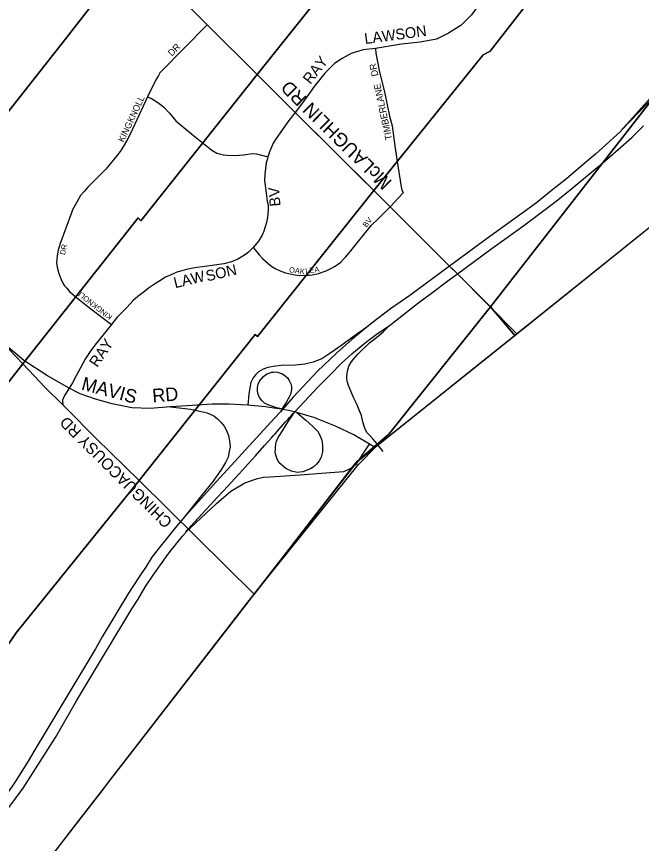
# Model space of a CAD drawing. Extents: x 589464 to 611048, y 4827729 to 4855916.
# Drawn here: x 600873 to 603188, y 4831186 to 4834249 of the extents above; entities that cross this region are included whole.
import ezdxf

# ---------------------------------------------------------------- set-up
doc = ezdxf.new("R2010")
doc.units = 0
for name, color, linetype in [('GIS_LOT_CONCESSION', 7, 'Continuous'), ('GIS_MAJOR_ARTERIAL_STREETS', 7, 'Continuous'), ('GIS_MINOR_ARTERIAL_STREETS', 7, 'Continuous'), ('GIS_MUN_BDRY', 7, 'Continuous'), ('GIS_TX_MAJOR_ARTERIAL_STREETS', 7, 'Continuous'), ('GIS_TX_MINOR_ARTERIAL_STREETS', 7, 'Continuous')]:
    doc.layers.add(name, color=color, linetype=linetype)

msp = doc.modelspace()

# ---------------------------------------------------------------- linework, layer by layer
at = {"layer": 'GIS_LOT_CONCESSION'}
for points in [[(602136.5, 4835559.5), (602019, 4835415.3), (601930.1, 4835299.4), (601766.3, 4835084.7), (601710.1, 4835011), (601589.6, 4834855.6), (601299.8, 4834482), (601367.7, 4834421.6), (601435.8, 4834361), (601578.9, 4834218.4), (601764.6, 4834033.7), (602189.5, 4834566.5), (602182.5, 4834575.4), (602597.1, 4835099.3)], [(602597.1, 4835099.3), (602182.5, 4834575.4), (602189.5, 4834566.5), (601764.6, 4834033.7), (601905.2, 4833893.9), (602196.8, 4833604.1), (602601.5, 4834106.8), (602626.8, 4834120.3), (603040.8, 4834652.5), (603019.9, 4834673.1), (602938.8, 4834752.7), (602608.5, 4835087.9)], [(600845.7, 4834913.2), (600842.9, 4834916), (599998.1, 4833828.3), (600006.6, 4833820), (600448.7, 4833396.8), (601051.6, 4834162.4), (601299.8, 4834482), (601202.5, 4834572), (600859.7, 4834899.4)], [(603040.8, 4834652.5), (602626.8, 4834120.3), (602601.5, 4834106.8), (602196.8, 4833604.1), (602257, 4833544.2), (602432.9, 4833368.8), (602477.2, 4833324.7), (602506.2, 4833295.4), (602628.4, 4833173), (603462.1, 4834242.3), (603375.8, 4834326.8), (603214.9, 4834481.6)], [(601299.8, 4834482), (601051.6, 4834162.4), (600448.7, 4833396.8), (600818.8, 4833044.2), (600896.1, 4832962.6), (601323.1, 4833502.6), (601333.2, 4833492.2), (601764.6, 4834033.7), (601578.9, 4834218.4), (601435.8, 4834361), (601367.7, 4834421.6)], [(603462.1, 4834242.3), (602628.4, 4833173), (602718.4, 4833068), (603680.7, 4833839.6), (603794.1, 4833915.7)], [(601764.6, 4834033.7), (601333.2, 4833492.2), (601323.1, 4833502.6), (600896.1, 4832962.6), (600979.1, 4832875.1), (601044.2, 4832810.6), (601055.8, 4832799.1), (601167.7, 4832686), (601327.6, 4832530.5), (601757, 4833071.7), (601765.7, 4833064), (602196.8, 4833604.1), (601905.2, 4833893.9)], [(602196.8, 4833604.1), (601765.7, 4833064), (601757, 4833071.7), (601327.6, 4832530.5), (601753.1, 4832109.2), (602131.5, 4832596.4), (602133.7, 4832599.2), (602183.3, 4832642.5), (602251.6, 4832702.2), (602628.4, 4833173), (602506.2, 4833295.4), (602477.2, 4833324.7), (602432.9, 4833368.8), (602257, 4833544.2)], [(602251.6, 4832702.2), (602183.3, 4832642.5), (602133.7, 4832599.2), (602131.5, 4832596.4), (601753.1, 4832109.2), (602140.3, 4832589.2), (602207.7, 4832658.5), (602718.4, 4833068), (602628.4, 4833173)], [(600896.1, 4832962.6), (600235.9, 4832117.4), (600164, 4832024.8), (600089.8, 4831930), (599971.6, 4831779), (599988.7, 4831781.7), (600055.3, 4831790.9), (600082.4, 4831795.1), (600124.6, 4831798.5), (600129.3, 4831776.8), (600138.5, 4831751.9), (600244.3, 4831644.1), (600464.1, 4831427), (600823.4, 4831895.3), (600872.1, 4831966.1), (601327.6, 4832530.5), (601167.7, 4832686), (601055.8, 4832799.1), (601044.2, 4832810.6), (600979.1, 4832875.1)], [(600872.1, 4831966.1), (600823.4, 4831895.3), (600464.1, 4831427), (600706.6, 4831187.9), (600732.2, 4831162.8), (600820.5, 4831096.3), (600912, 4831022.6), (601094.7, 4831258.5), (601189.9, 4831381.6), (601214, 4831412.7), (601725.1, 4832073), (601753.1, 4832109.2), (601327.6, 4832530.5)]]:
    msp.add_lwpolyline(points, close=True, dxfattribs=at)
msp.add_lwpolyline([(600235.9, 4832117.4), (600896.1, 4832962.6), (600818.8, 4833044.2)], dxfattribs=at)
at = {"layer": 'GIS_MAJOR_ARTERIAL_STREETS'}
for points in [[(601299.9, 4834481.9), (601051.6, 4834162.4)], [(601578.9, 4834218.4), (601435.4, 4834361.2), (601367.7, 4834421.6), (601299.9, 4834481.9)], [(603214.9, 4834481.6), (603272.3, 4834407), (603343.1, 4834327.7), (603368.6, 4834285), (603381.6, 4834236), (603377.2, 4834183.3), (603367.8, 4834152.5), (603343.7, 4834109.7), (603257.4, 4833993.7), (603230.9, 4833959.3), (603111.9, 4833825.1)], [(601905.2, 4833893.9), (601764.8, 4834033.5), (601764.3, 4834034), (601578.9, 4834218.4)], [(603472.8, 4834206.8), (603383.9, 4834107.7), (603111.9, 4833825.1)], [(601051.6, 4834162.4), (600868.4, 4833929.8), (600771, 4833806), (600770.7, 4833805.7), (600448.7, 4833396.8)], [(602257, 4833544.2), (601905.2, 4833893.9)], [(602506.2, 4833295.4), (602630.1, 4833387.3), (602690.9, 4833430.3), (602751.9, 4833475), (602811.4, 4833519.4), (602871.4, 4833565.4), (602929.8, 4833611.7), (602988, 4833659.4), (603016.5, 4833683.4), (603045.1, 4833707.3), (603101.1, 4833756.3), (603152.2, 4833800.7), (603195.6, 4833843.4)], [(603111.9, 4833825.1), (603111.1, 4833824.2), (603069.6, 4833785.8), (603017, 4833738.8), (602963.8, 4833692.7), (602909.7, 4833647.8), (602853.8, 4833603), (602798.6, 4833559.2), (602741.1, 4833516.4), (602683.5, 4833474.3), (602625.8, 4833433.8), (602477.2, 4833324.7)], [(602477.2, 4833324.7), (602432.9, 4833368.8), (602257, 4833544.2)], [(602477.2, 4833324.7), (602329.7, 4833215.3), (602258.7, 4833166.4), (602190.8, 4833114.3), (602170, 4833097.9)], [(602506.2, 4833295.4), (602491.3, 4833310.5), (602477.2, 4833324.7)], [(602252.9, 4833102.7), (602358.6, 4833185.6), (602410.6, 4833224.4), (602476, 4833273.6), (602506.2, 4833295.4)], [(602725.8, 4833073.9), (602506.2, 4833295.4)], [(601903.5, 4832785.1), (601990.2, 4832877.2), (602035.9, 4832923.3), (602077.2, 4832965.5), (602114.9, 4832999.8), (602170, 4833045.7), (602209.5, 4833074.9), (602252.9, 4833102.7)], [(602143.4, 4832788.8), (602138.9, 4832800.5), (602132.2, 4832816), (602123, 4832835.4), (602115.2, 4832852.8), (602105.9, 4832873.5), (602103, 4832881.7), (602100.3, 4832891.2), (602099.4, 4832893.7), (602098.2, 4832899.3), (602097, 4832909.9), (602096.8, 4832916.5), (602097.1, 4832922.7), (602097.7, 4832927.7), (602100.4, 4832940), (602104.1, 4832953.7), (602112.5, 4832968.4), (602121.1, 4832980.1), (602137.8, 4832998.5), (602181, 4833040.1), (602213.7, 4833065.9), (602231.7, 4833082.7), (602246.3, 4833096.3), (602252.9, 4833102.7)], [(602170, 4833097.9), (602116.2, 4833059.9), (602077.6, 4833032), (602033.4, 4833000.9), (602003.7, 4832981.3), (601972.1, 4832968.8), (601940.4, 4832960.9), (601906.5, 4832957.1), (601853.5, 4832955.7), (601832.1, 4832954.4), (601803.7, 4832949.2), (601786, 4832943.3), (601769.7, 4832933.4), (601759.5, 4832922.7), (601749.7, 4832910.2), (601741.4, 4832893.4), (601738.1, 4832879.8), (601733.3, 4832850.8), (601730.2, 4832809.2)], [(602170, 4833097.9), (602114.5, 4833052.5), (602058.7, 4833002.1), (601987.4, 4832935.6), (601898, 4832838.4), (601858.7, 4832793.8)], [(601068, 4832872.5), (600987.3, 4832917.8), (600899.5, 4832974.5), (600820, 4833042.9)], [(601854.9, 4832795), (601851.8, 4832795.9), (601848.7, 4832796.9), (601837.7, 4832799.7), (601819.1, 4832805.7), (601801.1, 4832812), (601791, 4832817), (601781.3, 4832826.2), (601773.4, 4832837.5), (601767.1, 4832853), (601765.8, 4832863.3), (601765.5, 4832875), (601768.3, 4832886.7), (601772.8, 4832897.7), (601780, 4832907.1), (601787.9, 4832915.6), (601794.8, 4832921.3), (601800.8, 4832925.1), (601809, 4832928.2), (601818, 4832931)], [(601818, 4832931), (601826.7, 4832932.1), (601832.4, 4832932.4), (601839.4, 4832931.8), (601846.7, 4832929.7), (601858.2, 4832925), (601868.2, 4832918.1), (601876.2, 4832910.2), (601883.3, 4832900.7), (601888.9, 4832888.1), (601891.9, 4832877.9), (601891.7, 4832867.1), (601888.9, 4832853.9), (601885, 4832843.9), (601879.3, 4832833.1), (601871.2, 4832819.7), (601864.4, 4832808.1), (601856.3, 4832794.5), (601856.3, 4832794.5)], [(601443.4, 4832803.7), (601368.4, 4832797.6), (601300.3, 4832799.9), (601227.1, 4832814.1), (601166, 4832831.7), (601108.2, 4832851.4), (601068, 4832872.5)], [(601730.2, 4832809.2), (601661.1, 4832813.1), (601598.2, 4832813.1), (601523.4, 4832808.6), (601443.4, 4832803.7)], [(601443.4, 4832803.7), (601518.4, 4832794.3), (601545.8, 4832788.8), (601578.8, 4832780.9), (601603.8, 4832769.4), (601617.6, 4832759.1), (601631.3, 4832745), (601642.1, 4832731.1), (601651, 4832715.3), (601658, 4832697.4), (601661.5, 4832677.6), (601664.3, 4832655), (601661.2, 4832638.3), (601656.9, 4832616.6), (601647.5, 4832597.5), (601631.7, 4832572), (601601, 4832528.4), (601557.9, 4832474.5), (601489.8, 4832389.4)], [(601856.1, 4832794.2), (601825.7, 4832798.7), (601794.8, 4832803.1), (601730.2, 4832809.2)], [(601856.1, 4832794.2), (601850.4, 4832784.8)], [(601858.7, 4832793.8), (601850.4, 4832784.8)], [(601856.3, 4832794.5), (601856.1, 4832794.2)], [(601858.7, 4832793.8), (601856.1, 4832794.2)], [(601858.7, 4832793.8), (601856.3, 4832794.5)], [(601902.6, 4832784.1), (601874.2, 4832790.4), (601858.7, 4832793.8)], [(601850.4, 4832784.8), (601828.2, 4832760.8), (601614.2, 4832526.1), (601489.8, 4832389.4)], [(601500.4, 4832339.4), (601508.1, 4832348.6), (601514.6, 4832355.8), (601519.9, 4832361.9), (601559.6, 4832405.3), (601591.7, 4832440.2), (601617.3, 4832468.2), (601636.1, 4832488.7), (601656.5, 4832510.6), (601681.2, 4832537.5), (601697.6, 4832555.2), (601731.2, 4832592.4), (601757.7, 4832622.3), (601791.3, 4832659.5), (601803.4, 4832673.1), (601816.9, 4832688.3), (601824.6, 4832696.9), (601830.5, 4832703.4), (601845.6, 4832720.1), (601868.6, 4832745.9), (601879.6, 4832758), (601884.3, 4832763.3), (601889.7, 4832769.3), (601897.4, 4832778.1), (601898.3, 4832779.2), (601901.3, 4832782.6), (601902.6, 4832784.1)], [(601911.3, 4832781.8), (601945, 4832753.3), (601970.5, 4832730.3), (601988.7, 4832711.5), (601995.8, 4832700.9), (602004.3, 4832679.8), (602006.7, 4832659.5), (602006, 4832636.2), (602000.8, 4832616.8), (601993.9, 4832603.5), (601983.9, 4832591.2), (601972.2, 4832579.7), (601961.7, 4832573.1), (601933.8, 4832562.7), (601912.8, 4832560.3), (601892, 4832564.9), (601870.6, 4832574.8), (601845.8, 4832595.5), (601838.3, 4832608.8), (601831.3, 4832632.3), (601833.9, 4832666.1), (601835.6, 4832676.3), (601842.6, 4832690), (601851.6, 4832704.3), (601878.5, 4832746.1), (601895.9, 4832773.4), (601900.8, 4832781), (601902.8, 4832784.1)], [(601902.6, 4832784.1), (601903.5, 4832785.1)], [(601902.8, 4832784.1), (601902.6, 4832784.1)], [(601902.8, 4832784.1), (601903.5, 4832785.1)], [(601911.3, 4832781.8), (601902.8, 4832784.1)], [(602122.4, 4832699.3), (602055.1, 4832731.6), (602018, 4832746.2), (601973.9, 4832763.1), (601957.5, 4832769), (601911.3, 4832781.8)], [(602230.5, 4832638.2), (602201.4, 4832674.9), (602193.1, 4832684.3), (602181.2, 4832696.6), (602172.2, 4832707.1), (602165.5, 4832718.6), (602160.6, 4832731.7), (602156, 4832747.1), (602150.4, 4832770.6), (602143.4, 4832788.8)], [(602180.4, 4832665.2), (602122.4, 4832699.3)], [(601500.4, 4832339.4), (601575.5, 4832409.4), (601613.8, 4832444.7), (601667.4, 4832491.4), (601718.4, 4832522), (601765.5, 4832538), (601787.3, 4832542.9), (601812.9, 4832544.1), (601923.7, 4832551.3), (602035.2, 4832559.9), (602085, 4832563.4), (602110.5, 4832574.2), (602132.6, 4832592.1), (602180.4, 4832665.2)], [(602201, 4832653.1), (602180.4, 4832665.2)], [(601489.8, 4832389.4), (601466.8, 4832362.5), (601427.5, 4832313.4), (601400.8, 4832280.4), (601374.8, 4832245.9), (601352.9, 4832212), (601327.4, 4832173.4), (601287.4, 4832112.8), (601190.5, 4831951.8), (601165.2, 4831907.5), (601059.7, 4831730.9), (601003.9, 4831638.1), (600978.4, 4831594.8), (600949.8, 4831547.5), (600915.6, 4831490.7), (600865, 4831410.5), (600799.4, 4831316.9), (600763.5, 4831265.1), (600695.2, 4831176.5), (600636.8, 4831100.5), (600564.8, 4831007.2), (600280.9, 4830645.6)], [(600601.5, 4830991.2), (600762.5, 4831198.7), (600840.8, 4831314.5), (600898.1, 4831390.9), (600960.8, 4831489.8), (601017.9, 4831578.5), (601095.1, 4831714.5), (601188.1, 4831868.4), (601234.3, 4831946.2), (601266.9, 4831999.6), (601300.2, 4832055.3), (601323.4, 4832091.2), (601351.3, 4832137.8), (601378.9, 4832179.3), (601412.2, 4832226.6), (601433.4, 4832256.4), (601439.7, 4832264.3), (601444.7, 4832271.3), (601457.7, 4832287.4), (601466.8, 4832298.4), (601487.9, 4832324.5), (601498.4, 4832336.9), (601500.4, 4832339.4)]]:
    msp.add_lwpolyline(points, dxfattribs=at)
at = {"layer": 'GIS_MINOR_ARTERIAL_STREETS'}
for points in [[(602597.5, 4834310.4), (602558.8, 4834255.2), (602518.5, 4834215.3), (602512.4, 4834211.5), (602473.5, 4834187.3), (602428.1, 4834165.3), (602367.6, 4834153.6), (602299.5, 4834145.8), (602202.8, 4834130.9)], [(602597.5, 4834310.4), (602558.8, 4834255.2), (602518.5, 4834215.3), (602512.4, 4834211.5), (602473.5, 4834187.3), (602428.1, 4834165.3), (602367.6, 4834153.6), (602299.5, 4834145.8), (602202.8, 4834130.9)], [(601578.9, 4834218.4), (601408.9, 4834044.9)], [(601578.9, 4834218.4), (601408.9, 4834044.9)], [(602202.8, 4834130.9), (602157.2, 4834125.5), (602112.1, 4834111.4), (602078.6, 4834093.7), (602050.5, 4834074.8), (602014.6, 4834039.5), (601975.8, 4833989), (601939.4, 4833939), (601905.2, 4833893.9)], [(602202.8, 4834130.9), (602157.2, 4834125.5), (602112.1, 4834111.4), (602078.6, 4834093.7), (602050.5, 4834074.8), (602014.6, 4834039.5), (601975.8, 4833989), (601939.4, 4833939), (601905.2, 4833893.9)], [(602202.8, 4834130.9), (602204.2, 4834113), (602216.7, 4834048.7)], [(602202.8, 4834130.9), (602204.2, 4834113), (602216.7, 4834048.7)], [(601408.9, 4834044.9), (601404.4, 4834040), (601398.8, 4834030.3), (601391, 4834017.9), (601375.3, 4833987), (601358.1, 4833951.7)], [(601408.9, 4834044.9), (601404.4, 4834040), (601398.8, 4834030.3), (601391, 4834017.9), (601375.3, 4833987), (601358.1, 4833951.7)], [(602216.7, 4834048.7), (602237, 4833963.5)], [(602216.7, 4834048.7), (602237, 4833963.5)], [(602237, 4833963.5), (602255, 4833880.1)], [(602237, 4833963.5), (602255, 4833880.1)], [(601358.1, 4833951.7), (601293.6, 4833813.4), (601281.1, 4833789.5), (601269.2, 4833769.2)], [(601358.1, 4833951.7), (601293.6, 4833813.4), (601281.1, 4833789.5), (601269.2, 4833769.2)], [(601358.1, 4833951.7), (601372.8, 4833944.8), (601382.4, 4833939.3), (601396, 4833930.8), (601401.1, 4833927.2), (601409.6, 4833920.9), (601418.6, 4833912.9), (601439.2, 4833890.8), (601456.9, 4833870.1), (601462.7, 4833862.8), (601471.4, 4833854.5), (601528.9, 4833808.4)], [(601358.1, 4833951.7), (601372.8, 4833944.8), (601382.4, 4833939.3), (601396, 4833930.8), (601401.1, 4833927.2), (601409.6, 4833920.9), (601418.6, 4833912.9), (601439.2, 4833890.8), (601456.9, 4833870.1), (601462.7, 4833862.8), (601471.4, 4833854.5), (601528.9, 4833808.4)], [(601905.2, 4833893.9), (601881.6, 4833863.1), (601835, 4833797.2)], [(601905.2, 4833893.9), (601881.6, 4833863.1), (601835, 4833797.2)], [(602255, 4833880.1), (602263.9, 4833844.1), (602269, 4833807.4), (602274.2, 4833770)], [(602255, 4833880.1), (602263.9, 4833844.1), (602269, 4833807.4), (602274.2, 4833770)], [(601528.9, 4833808.4), (601597, 4833754.3)], [(601528.9, 4833808.4), (601597, 4833754.3)], [(601835, 4833797.2), (601823.3, 4833779.2), (601816.9, 4833765.3), (601810.3, 4833747.9), (601804.4, 4833728.9)], [(601835, 4833797.2), (601823.3, 4833779.2), (601816.9, 4833765.3), (601810.3, 4833747.9), (601804.4, 4833728.9)], [(601269.2, 4833769.2), (601256.7, 4833749.3), (601243.2, 4833732), (601204.1, 4833683.8)], [(601269.2, 4833769.2), (601256.7, 4833749.3), (601243.2, 4833732), (601204.1, 4833683.8)], [(601597, 4833754.3), (601615.1, 4833742.3), (601639.4, 4833735.9), (601653.5, 4833735.3), (601683.7, 4833734)], [(601597, 4833754.3), (601615.1, 4833742.3), (601639.4, 4833735.9), (601653.5, 4833735.3), (601683.7, 4833734)], [(602274.2, 4833770), (602281.8, 4833719.4)], [(602274.2, 4833770), (602281.8, 4833719.4)], [(601683.7, 4833734), (601713.3, 4833736.8), (601738.2, 4833740.3), (601748.2, 4833740.9), (601762.1, 4833740), (601804.4, 4833728.9)], [(601683.7, 4833734), (601713.3, 4833736.8), (601738.2, 4833740.3), (601748.2, 4833740.9), (601762.1, 4833740), (601804.4, 4833728.9)], [(601804.4, 4833728.9), (601802.4, 4833722.3), (601798.1, 4833706.3), (601792.7, 4833665.3)], [(601804.4, 4833728.9), (601802.4, 4833722.3), (601798.1, 4833706.3), (601792.7, 4833665.3)], [(602281.8, 4833719.4), (602298.3, 4833618), (602300.4, 4833607.4), (602304.9, 4833595.9)], [(602281.8, 4833719.4), (602298.3, 4833618), (602300.4, 4833607.4), (602304.9, 4833595.9)], [(601204.1, 4833683.8), (601137.6, 4833616.3)], [(601204.1, 4833683.8), (601137.6, 4833616.3)], [(601792.7, 4833665.3), (601792.1, 4833641.7), (601798.1, 4833595), (601801.6, 4833565.4), (601805.1, 4833548.7), (601805.5, 4833531.5)], [(601792.7, 4833665.3), (601792.1, 4833641.7), (601798.1, 4833595), (601801.6, 4833565.4), (601805.1, 4833548.7), (601805.5, 4833531.5)], [(601137.6, 4833616.3), (601123.9, 4833601), (601110.2, 4833585.6), (601095.8, 4833560.9)], [(601137.6, 4833616.3), (601123.9, 4833601), (601110.2, 4833585.6), (601095.8, 4833560.9)], [(602257, 4833544.2), (602304.9, 4833595.9)], [(602257, 4833544.2), (602304.9, 4833595.9)], [(601095.8, 4833560.9), (601080.4, 4833532.3), (601076.4, 4833521.2), (601035.1, 4833407.8)], [(601095.8, 4833560.9), (601080.4, 4833532.3), (601076.4, 4833521.2), (601035.1, 4833407.8)], [(601805.5, 4833531.5), (601803, 4833503.8), (601799.5, 4833486.4), (601789.1, 4833453.8)], [(601805.5, 4833531.5), (601803, 4833503.8), (601799.5, 4833486.4), (601789.1, 4833453.8)], [(602212.2, 4833499.9), (602257, 4833544.2)], [(602212.2, 4833499.9), (602257, 4833544.2)], [(602098.7, 4833365.7), (602111, 4833380.6), (602186.3, 4833474.8), (602212.2, 4833499.9)], [(602098.7, 4833365.7), (602111, 4833380.6), (602186.3, 4833474.8), (602212.2, 4833499.9)], [(601789.1, 4833453.8), (601783.2, 4833439.5), (601769.5, 4833417.3), (601749.6, 4833393.5)], [(601789.1, 4833453.8), (601783.2, 4833439.5), (601769.5, 4833417.3), (601749.6, 4833393.5)], [(601035.1, 4833407.8), (601026.8, 4833383.5), (601023.4, 4833362.9), (601021.7, 4833337.9)], [(601035.1, 4833407.8), (601026.8, 4833383.5), (601023.4, 4833362.9), (601021.7, 4833337.9)], [(601749.6, 4833393.5), (601732.1, 4833376), (601717.6, 4833364.9), (601692.9, 4833350), (601669.7, 4833340.5), (601641.1, 4833333)], [(601749.6, 4833393.5), (601732.1, 4833376), (601717.6, 4833364.9), (601692.9, 4833350), (601669.7, 4833340.5), (601641.1, 4833333)], [(601749.6, 4833393.5), (601761.4, 4833378.6), (601771.6, 4833366.5), (601785.2, 4833351.4), (601804.7, 4833333.5)], [(601749.6, 4833393.5), (601761.4, 4833378.6), (601771.6, 4833366.5), (601785.2, 4833351.4), (601804.7, 4833333.5)], [(602041.7, 4833318.3), (602052.9, 4833324.5), (602074.2, 4833339.6), (602084.2, 4833349.9), (602091.3, 4833357.7), (602098.7, 4833365.7)], [(602041.7, 4833318.3), (602052.9, 4833324.5), (602074.2, 4833339.6), (602084.2, 4833349.9), (602091.3, 4833357.7), (602098.7, 4833365.7)], [(601021.7, 4833337.9), (601024, 4833319.9), (601029.3, 4833297.5), (601038.5, 4833274.7), (601045.1, 4833261.6), (601051.3, 4833251.7), (601058.8, 4833242.6)], [(601021.7, 4833337.9), (601024, 4833319.9), (601029.3, 4833297.5), (601038.5, 4833274.7), (601045.1, 4833261.6), (601051.3, 4833251.7), (601058.8, 4833242.6)], [(601641.1, 4833333), (601597.7, 4833327.2), (601541.9, 4833319.8), (601520.3, 4833315.8), (601502.7, 4833311.9), (601485.6, 4833307.2), (601476.4, 4833304.3), (601467.2, 4833301.4), (601450.6, 4833294.7), (601439.1, 4833289.8), (601425.2, 4833283.4), (601403.6, 4833270.4), (601380.5, 4833255.4), (601369.1, 4833247.3)], [(601641.1, 4833333), (601597.7, 4833327.2), (601541.9, 4833319.8), (601520.3, 4833315.8), (601502.7, 4833311.9), (601485.6, 4833307.2), (601476.4, 4833304.3), (601467.2, 4833301.4), (601450.6, 4833294.7), (601439.1, 4833289.8), (601425.2, 4833283.4), (601403.6, 4833270.4), (601380.5, 4833255.4), (601369.1, 4833247.3)], [(601804.7, 4833333.5), (601819.1, 4833322.5), (601833.3, 4833313.9), (601849.8, 4833306.6), (601869.9, 4833299.8)], [(601804.7, 4833333.5), (601819.1, 4833322.5), (601833.3, 4833313.9), (601849.8, 4833306.6), (601869.9, 4833299.8)], [(601952.1, 4833290.4), (601956.5, 4833290.4), (601968.5, 4833292.1), (601991.2, 4833296.8), (602020.3, 4833307.5), (602041.7, 4833318.3)], [(601952.1, 4833290.4), (601956.5, 4833290.4), (601968.5, 4833292.1), (601991.2, 4833296.8), (602020.3, 4833307.5), (602041.7, 4833318.3)], [(601869.9, 4833299.8), (601898.1, 4833292.8)], [(601869.9, 4833299.8), (601898.1, 4833292.8)], [(601898.1, 4833292.8), (601919.8, 4833290.2), (601952.1, 4833290.4)], [(601898.1, 4833292.8), (601919.8, 4833290.2), (601952.1, 4833290.4)], [(601058.8, 4833242.6), (601069.4, 4833230.9), (601088.3, 4833213.9), (601125, 4833184.5)], [(601058.8, 4833242.6), (601069.4, 4833230.9), (601088.3, 4833213.9), (601125, 4833184.5)], [(601369.1, 4833247.3), (601362, 4833242.3), (601354.1, 4833236.3), (601353, 4833235.5), (601341.9, 4833227.2), (601322, 4833211.4), (601304.1, 4833195.8), (601282.3, 4833172.7)], [(601369.1, 4833247.3), (601362, 4833242.3), (601354.1, 4833236.3), (601353, 4833235.5), (601341.9, 4833227.2), (601322, 4833211.4), (601304.1, 4833195.8), (601282.3, 4833172.7)], [(601125, 4833184.5), (601153.6, 4833161.9), (601225, 4833108.4)], [(601125, 4833184.5), (601153.6, 4833161.9), (601225, 4833108.4)], [(601282.3, 4833172.7), (601279.8, 4833170.4), (601263.1, 4833152.7), (601246.4, 4833134.9), (601225, 4833108.4)], [(601282.3, 4833172.7), (601279.8, 4833170.4), (601263.1, 4833152.7), (601246.4, 4833134.9), (601225, 4833108.4)], [(601225, 4833108.4), (601204.1, 4833082.5), (601168.2, 4833037.4), (601145.1, 4833006.9), (601136.7, 4832994.6), (601128.4, 4832982.2), (601094.3, 4832918.3), (601080, 4832892.7), (601068, 4832872.5)], [(601225, 4833108.4), (601204.1, 4833082.5), (601168.2, 4833037.4), (601145.1, 4833006.9), (601136.7, 4832994.6), (601128.4, 4832982.2), (601094.3, 4832918.3), (601080, 4832892.7), (601068, 4832872.5)], [(601068, 4832872.5), (601050.6, 4832844.8), (601043.8, 4832828.4), (601044.2, 4832810.6)], [(601068, 4832872.5), (601050.6, 4832844.8), (601043.8, 4832828.4), (601044.2, 4832810.6)]]:
    msp.add_lwpolyline(points, dxfattribs=at)
at = {"layer": 'GIS_MUN_BDRY'}
for p, q in [((602729.4, 4833076.8), (603458.5, 4833661.5)), ((602233.9, 4832679.6), (602729.4, 4833076.8)), ((602729.4, 4833076.8), (602736.1, 4833082.3)), ((602130.2, 4832596.4), (602233.9, 4832679.6)), ((601746.8, 4832101), (602130.2, 4832596.4)), ((601697.1, 4832036.8), (601746.8, 4832101)), ((601398.6, 4831651.2), (601697.1, 4832036.8)), ((601152.5, 4831333.2), (601398.6, 4831651.2)), ((601075.6, 4831233.9), (601152.5, 4831333.2)), ((600896.9, 4831003), (601075.6, 4831233.9))]:
    msp.add_line(p, q, dxfattribs=at)

# ---------------------------------------------------------------- texts
at = {"layer": 'GIS_TX_MAJOR_ARTERIAL_STREETS'}
for s, height, rotation, p in [('McLAUGHLIN RD', 49.998, 135.3993, (602266.2, 4833637.8)), ('MAVIS   ', 50, 345.2258, (601110.3, 4832867.3)), ('RD', 50, 4.5936, (601377.7, 4832819.4)), ('CHINGUACOUSY RD', 42, 135.1929, (601452.8, 4832379.8))]:
    msp.add_text(s, height=height, rotation=rotation, dxfattribs=at).set_placement(p)
at = {"layer": 'GIS_TX_MINOR_ARTERIAL_STREETS'}
for s, height, rotation, p in [('LAWSON', 40, 7.6137, (602164.2, 4834146.6)), ('DR', 25, 45.1449, (601448.3, 4834099.7)), ('RAY', 40, 52, (601961.5, 4833995.3)), ('TIMBERLANE   DR', 25.002, 102.1546, (602264.8, 4833793.8)), ('KNOLL', 24.01, 64.9823, (601303.9, 4833853.1)), ('KING', 24.01, 64.3299, (601269.4, 4833781.1)), ('BV', 40, 94.3001, (601851, 4833546.7)), ('BV', 20, 51.3231, (602168.8, 4833465.8)), ('DR', 20, 77.2941, (601052.2, 4833364.3)), ('SON', 40, 13.0466, (601579.1, 4833267.4)), ('OAK', 19.99, 352.965, (601881.7, 4833301.1)), ('LEA', 20, 8.3749, (601944.3, 4833296.2)), ('LAW', 40, 13.395, (601460.5, 4833242.4)), ('KINGKNOLL', 20, 142.1757, (601229.6, 4833139.1)), ('RAY', 40, 55.858, (601172.2, 4832946.8))]:
    msp.add_text(s, height=height, rotation=rotation, dxfattribs=at).set_placement(p)

doc.saveas('drawing.dxf')
